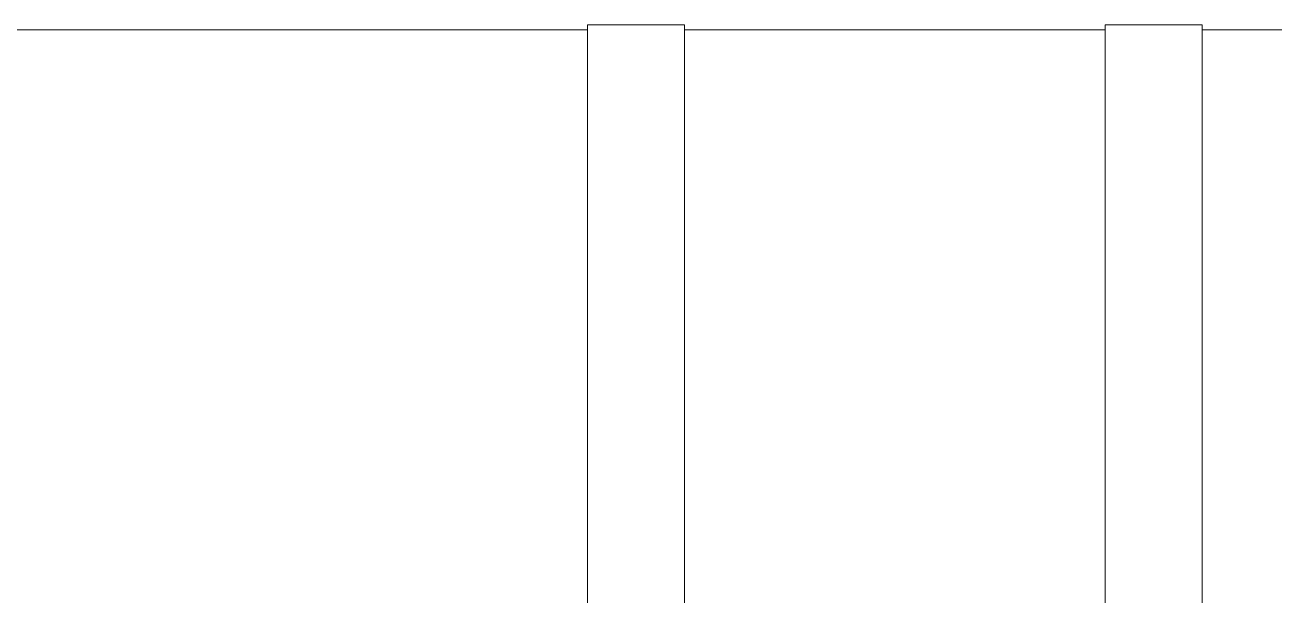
# Model space of a CAD drawing. Extents: x 0 to 216, y -4 to 280.
# Drawn here: x 45.07 to 77.27, y 216.75 to 231.44 of the extents above; entities that cross this region are included whole.
import ezdxf

# ---------------------------------------------------------------- set-up
doc = ezdxf.new("R2010")
doc.units = 0
doc.header["$LTSCALE"] = 10
doc.header["$MEASUREMENT"] = 0
doc.layers.add('CADdetails-3-FINE', color=11, linetype='CONTINUOUS', lineweight=5)
doc.layers.add('CADdetails-5-MEDIUM', color=4, linetype='CONTINUOUS', lineweight=18)

msp = doc.modelspace()

# ---------------------------------------------------------------- linework, layer by layer
at = {"layer": 'CADdetails-3-FINE'}
for p, q in [((59.559, 231.44), (59.559, 208.007)), ((59.559, 231.44), (62.059, 231.44)), ((62.059, 208.007), (62.059, 231.44)), ((62.059, 231.314), (72.893, 231.314)), ((72.893, 231.44), (72.893, 208.007)), ((72.893, 231.44), (75.393, 231.44)), ((75.393, 208.007), (75.393, 231.44))]:
    msp.add_line(p, q, dxfattribs=at)
at = {"layer": 'CADdetails-5-MEDIUM'}
for p, q in [((31.264, 231.314), (59.559, 231.314)), ((75.393, 231.314), (103.688, 231.314))]:
    msp.add_line(p, q, dxfattribs=at)

doc.saveas('drawing.dxf')
